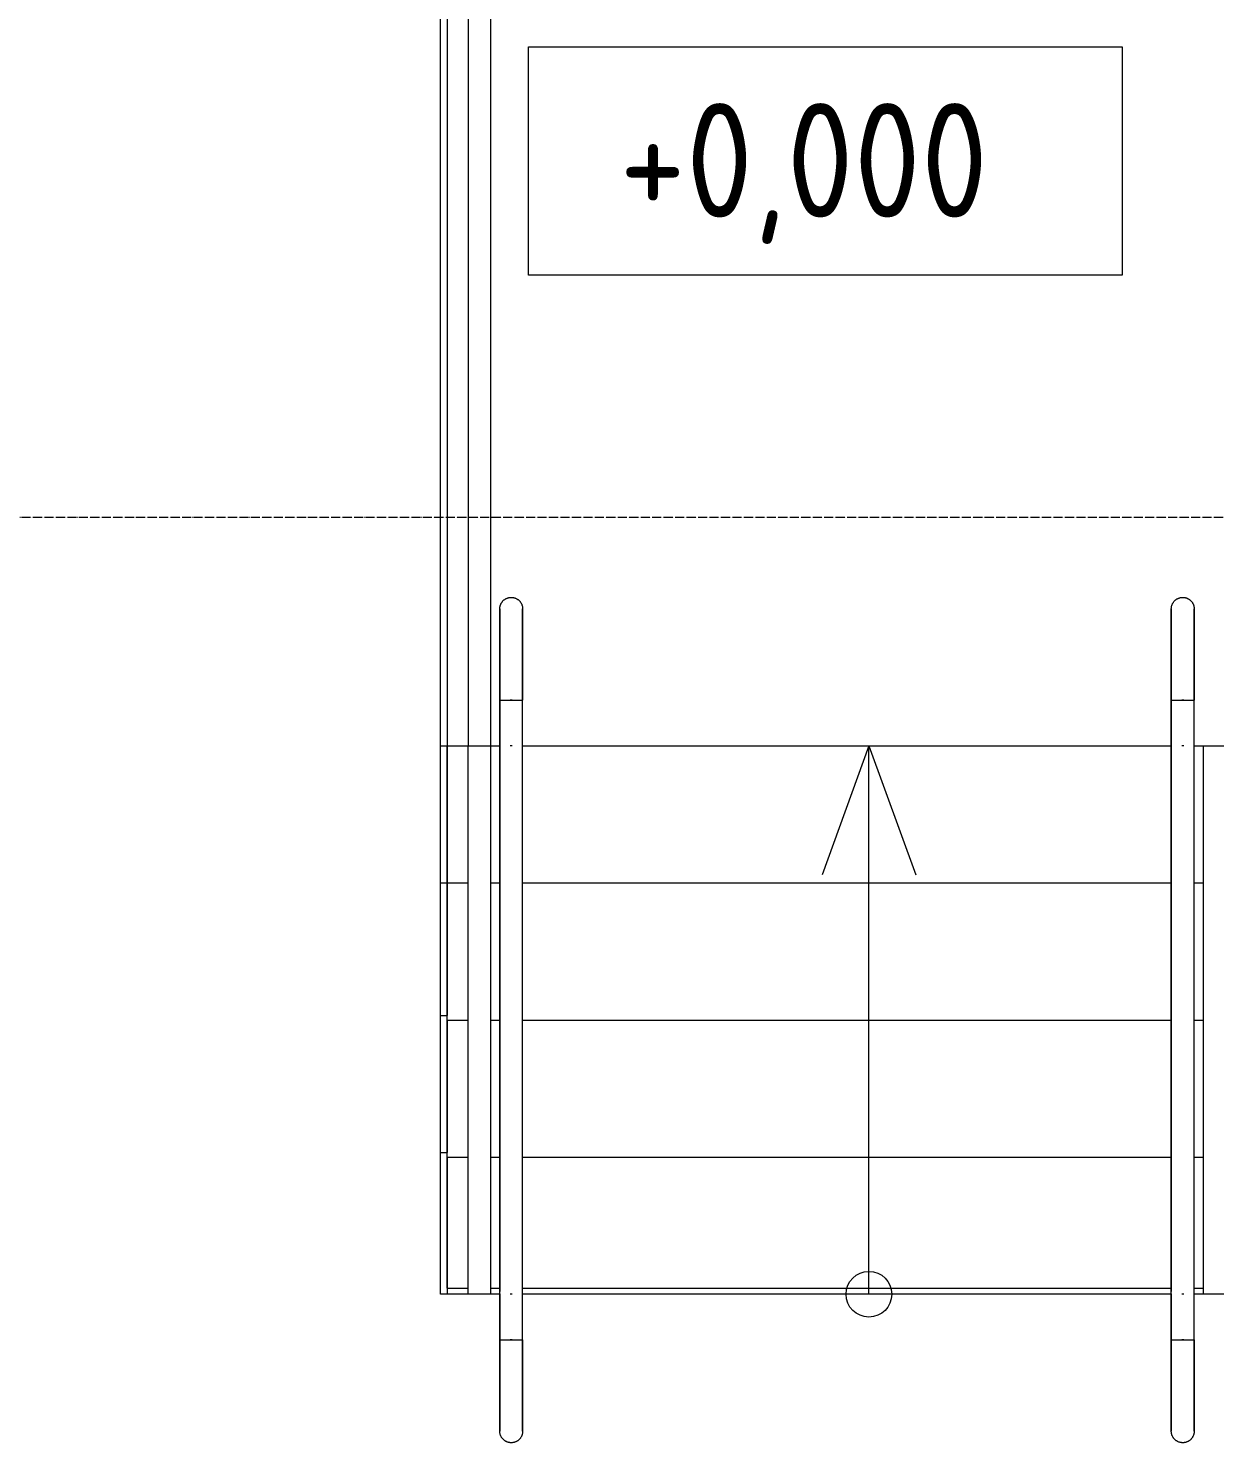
# Model space of a CAD drawing. Header units: millimetres. Extents: x -215207 to 92095, y -30385 to 123050.
# Drawn here: x -179552 to -176955, y 14316 to 17412 of the extents above; entities that cross this region are included whole.
import ezdxf

# ---------------------------------------------------------------- set-up
doc = ezdxf.new("R2010")
doc.units = ezdxf.units.MM
doc.linetypes.add('ADSK_Линия сетки', pattern=[25, 20, -2.5, 0, -2.5])
for name, color, linetype, lineweight in [('Аннотация', 7, 'Continuous', 20), ('Лестницы', 7, 'Continuous', 9), ('Ограждение', 7, 'Continuous', 9), ('Оси', 7, 'Continuous', 9), ('Отметки', 7, 'Continuous', 9), ('Стены наружные', 7, 'Continuous', 20), ('Узлы', 7, 'Continuous', 20)]:
    doc.layers.add(name, color=color, linetype=linetype, lineweight=lineweight)
doc.styles.add('GOST Common_3', font='GOST_Common.ttf', dxfattribs={"width": 0.9, "height": 2.5})

# ---------------------------------------------------------------- blocks, each defined once
blk = doc.blocks.new('1 этаж 21082025')
at = {"layer": 'Аннотация', "lineweight": 20}
for p, q in [((21477.7, -14570), (21477.7, -14070)), ((21477.7, -14070), (22777.7, -14070)), ((22777.7, -14070), (22777.7, -14570)), ((22777.7, -14570), (21477.7, -14570)), ((22223, -15600), (22120.4, -15881.9)), ((22223, -15600), (22325.6, -15881.9))]:
    blk.add_line(p, q, dxfattribs=at)
blk.add_circle((22223, -16800), 50, dxfattribs=at)
at = {"layer": 'Лестницы'}
for p, q in [((21300, -12117), (21300, -15600)), ((21300, -15600), (21345, -15600)), ((21300, -15900), (21300, -15600)), ((21300, -15600), (21345, -15600)), ((21395.5, -15600), (21415, -15600)), ((21395.5, -15600), (21415, -15600)), ((21465, -15600), (22885, -15600)), ((21465, -15600), (22885, -15600)), ((22935, -15600), (22955, -15600)), ((22935, -15600), (22955, -15600)), ((21300, -16200), (21300, -15900)), ((21300, -15900), (21345, -15900)), ((21300, -15900), (21345, -15900)), ((21395, -15900), (21415, -15900)), ((21395, -15900), (21415, -15900)), ((21465, -15900), (22885, -15900)), ((21465, -15900), (22885, -15900)), ((22935, -15900), (22955, -15900)), ((22935, -15900), (22955, -15900)), ((21300, -16500), (21300, -16200)), ((21300, -16200), (21345, -16200)), ((21300, -16200), (21345, -16200)), ((21395, -16200), (21415, -16200)), ((21395, -16200), (21415, -16200)), ((21465, -16200), (22885, -16200)), ((21465, -16200), (22885, -16200)), ((22935, -16200), (22955, -16200)), ((22935, -16200), (22955, -16200)), ((21300, -16787), (21300, -16500)), ((21300, -16500), (21345, -16500)), ((21300, -16500), (21345, -16500)), ((21395, -16500), (21415, -16500)), ((21395, -16500), (21415, -16500)), ((21465, -16500), (22885, -16500)), ((21465, -16500), (22885, -16500)), ((22935, -16500), (22955, -16500)), ((22935, -16500), (22955, -16500))]:
    blk.add_line(p, q, dxfattribs=at)
at = {"layer": 'Ограждение'}
for p, q in [((21345.5, -12102), (21345.5, -15600)), ((21395.5, -15600), (21395.5, -12102)), ((21416.3, -15292.1), (21416.6, -15291.2)), ((21416.6, -15291.2), (21417, -15290.3)), ((21417, -15290.3), (21417.4, -15289.4)), ((21417.4, -15289.4), (21417.8, -15288.5)), ((21417.8, -15288.5), (21418.3, -15287.6)), ((21418.3, -15287.6), (21418.8, -15286.7)), ((21418.8, -15286.7), (21419.4, -15285.9)), ((21419.4, -15285.9), (21419.9, -15285.1)), ((21419.9, -15285.1), (21420.6, -15284.3)), ((21420.6, -15284.3), (21421.2, -15283.5)), ((21421.2, -15283.5), (21421.9, -15282.8)), ((21421.9, -15282.8), (21422.6, -15282.1)), ((21422.6, -15282.1), (21423.3, -15281.4)), ((21423.3, -15281.4), (21424.1, -15280.7)), ((21424.1, -15280.7), (21424.9, -15280.1)), ((21424.9, -15280.1), (21425.7, -15279.5)), ((21425.7, -15279.5), (21426.5, -15279)), ((21426.5, -15279), (21427.3, -15278.4)), ((21427.3, -15278.4), (21428.2, -15278)), ((21428.2, -15278), (21429.1, -15277.5)), ((21429.1, -15277.5), (21430, -15277.1)), ((21430, -15277.1), (21430.9, -15276.7)), ((21430.9, -15276.7), (21431.9, -15276.4)), ((21431.9, -15276.4), (21432.8, -15276)), ((21432.8, -15276), (21433.8, -15275.8)), ((21433.8, -15275.8), (21434.8, -15275.6)), ((21434.8, -15275.6), (21435.8, -15275.4)), ((21435.8, -15275.4), (21436.7, -15275.2)), ((21436.7, -15275.2), (21437.7, -15275.1)), ((21437.7, -15275.1), (21438.7, -15275)), ((21438.7, -15275), (21439.7, -15275)), ((21439.7, -15275), (21440, -15275)), ((21440, -15275), (21441, -15275)), ((21441, -15275), (21442, -15275.1)), ((21442, -15275.1), (21443, -15275.2)), ((21443, -15275.2), (21444, -15275.3)), ((21444, -15275.3), (21445, -15275.5)), ((21445, -15275.5), (21445.9, -15275.7)), ((21445.9, -15275.7), (21446.9, -15276)), ((21446.9, -15276), (21447.9, -15276.3)), ((21447.9, -15276.3), (21448.8, -15276.6)), ((21448.8, -15276.6), (21449.7, -15277)), ((21449.7, -15277), (21450.6, -15277.4)), ((21450.6, -15277.4), (21451.5, -15277.8)), ((21451.5, -15277.8), (21452.4, -15278.3)), ((21452.4, -15278.3), (21453.3, -15278.8)), ((21453.3, -15278.8), (21454.1, -15279.4)), ((21454.1, -15279.4), (21454.9, -15279.9)), ((21454.9, -15279.9), (21455.7, -15280.6)), ((21455.7, -15280.6), (21456.5, -15281.2)), ((21456.5, -15281.2), (21457.2, -15281.9)), ((21457.2, -15281.9), (21457.9, -15282.6)), ((21457.9, -15282.6), (21458.6, -15283.3)), ((21458.6, -15283.3), (21459.3, -15284.1)), ((21459.3, -15284.1), (21459.9, -15284.9)), ((21459.9, -15284.9), (21460.5, -15285.7)), ((21460.5, -15285.7), (21461, -15286.5)), ((21461, -15286.5), (21461.6, -15287.3)), ((21461.6, -15287.3), (21462, -15288.2)), ((21462, -15288.2), (21462.5, -15289.1)), ((21462.5, -15289.1), (21462.9, -15290)), ((21462.9, -15290), (21463.3, -15290.9)), ((21463.3, -15290.9), (21463.6, -15291.9)), ((22886.3, -15292.1), (22886.6, -15291.2)), ((22886.6, -15291.2), (22887, -15290.3)), ((22887, -15290.3), (22887.4, -15289.4)), ((22887.4, -15289.4), (22887.8, -15288.5)), ((22887.8, -15288.5), (22888.3, -15287.6)), ((22888.3, -15287.6), (22888.8, -15286.7)), ((22888.8, -15286.7), (22889.4, -15285.9)), ((22889.4, -15285.9), (22889.9, -15285.1)), ((22889.9, -15285.1), (22890.6, -15284.3)), ((22890.6, -15284.3), (22891.2, -15283.5)), ((22891.2, -15283.5), (22891.9, -15282.8)), ((22891.9, -15282.8), (22892.6, -15282.1)), ((22892.6, -15282.1), (22893.3, -15281.4)), ((22893.3, -15281.4), (22894.1, -15280.7)), ((22894.1, -15280.7), (22894.9, -15280.1)), ((22894.9, -15280.1), (22895.7, -15279.5)), ((22895.7, -15279.5), (22896.5, -15279)), ((22896.5, -15279), (22897.3, -15278.4)), ((22897.3, -15278.4), (22898.2, -15278)), ((22898.2, -15278), (22899.1, -15277.5)), ((22899.1, -15277.5), (22900, -15277.1)), ((22900, -15277.1), (22900.9, -15276.7)), ((22900.9, -15276.7), (22901.9, -15276.4)), ((22901.9, -15276.4), (22902.8, -15276)), ((22902.8, -15276), (22903.8, -15275.8)), ((22903.8, -15275.8), (22904.8, -15275.6)), ((22904.8, -15275.6), (22905.8, -15275.4)), ((22905.8, -15275.4), (22906.7, -15275.2)), ((22906.7, -15275.2), (22907.7, -15275.1)), ((22907.7, -15275.1), (22908.7, -15275)), ((22908.7, -15275), (22909.7, -15275)), ((22909.7, -15275), (22910, -15275)), ((22910, -15275), (22911, -15275)), ((22911, -15275), (22912, -15275.1)), ((22912, -15275.1), (22913, -15275.2)), ((22913, -15275.2), (22914, -15275.3)), ((22914, -15275.3), (22915, -15275.5)), ((22915, -15275.5), (22915.9, -15275.7)), ((22915.9, -15275.7), (22916.9, -15276)), ((22916.9, -15276), (22917.9, -15276.3)), ((22917.9, -15276.3), (22918.8, -15276.6)), ((22918.8, -15276.6), (22919.7, -15277)), ((22919.7, -15277), (22920.6, -15277.4)), ((22920.6, -15277.4), (22921.5, -15277.8)), ((22921.5, -15277.8), (22922.4, -15278.3)), ((22922.4, -15278.3), (22923.3, -15278.8)), ((22923.3, -15278.8), (22924.1, -15279.4)), ((22924.1, -15279.4), (22924.9, -15279.9)), ((22924.9, -15279.9), (22925.7, -15280.6)), ((22925.7, -15280.6), (22926.5, -15281.2)), ((22926.5, -15281.2), (22927.2, -15281.9)), ((22927.2, -15281.9), (22927.9, -15282.6)), ((22927.9, -15282.6), (22928.6, -15283.3)), ((22928.6, -15283.3), (22929.3, -15284.1)), ((22929.3, -15284.1), (22929.9, -15284.9)), ((22929.9, -15284.9), (22930.5, -15285.7)), ((22930.5, -15285.7), (22931, -15286.5)), ((22931, -15286.5), (22931.6, -15287.3)), ((22931.6, -15287.3), (22932, -15288.2)), ((22932, -15288.2), (22932.5, -15289.1)), ((22932.5, -15289.1), (22932.9, -15290)), ((22932.9, -15290), (22933.3, -15290.9)), ((22933.3, -15290.9), (22933.6, -15291.9)), ((21415, -15299), (21415.1, -15298)), ((21415, -15300), (21415, -15299)), ((21415, -15300.3), (21415, -15300)), ((21415, -15300), (21415, -15300)), ((21415, -15300), (21415, -15300.2)), ((21415, -15300.2), (21415, -15300.6)), ((21415, -15300.8), (21415, -15300.3)), ((21415, -15300.6), (21415, -15301.4)), ((21415, -15301.7), (21415, -15300.8)), ((21415, -15301.4), (21415, -15302.6)), ((21415, -15302.9), (21415, -15301.7)), ((21415, -15302.6), (21415, -15304)), ((21415, -15304.4), (21415, -15302.9)), ((21415, -15304), (21415, -15305.7)), ((21415, -15306.3), (21415, -15304.4)), ((21415, -15305.7), (21415, -15307.8)), ((21415, -15308.4), (21415, -15306.3)), ((21415, -15307.8), (21415, -15310.2)), ((21415, -15310.8), (21415, -15308.4)), ((21415, -15310.2), (21415, -15312.8)), ((21415, -15313.6), (21415, -15310.8)), ((21415, -15312.8), (21415, -15315.8)), ((21415, -15316.6), (21415, -15313.6)), ((21415, -15315.8), (21415, -15319)), ((21415, -15320), (21415, -15316.6)), ((21415, -15319), (21415, -15322.6)), ((21415, -15323.6), (21415, -15320)), ((21415.1, -15298), (21415.2, -15297)), ((21415.2, -15297), (21415.3, -15296)), ((21415.3, -15296), (21415.5, -15295)), ((21415.5, -15295), (21415.7, -15294.1)), ((21415.7, -15294.1), (21416, -15293.1)), ((21416, -15293.1), (21416.3, -15292.1)), ((21463.6, -15291.9), (21464, -15292.8)), ((21464, -15292.8), (21464.2, -15293.8)), ((21464.2, -15293.8), (21464.4, -15294.8)), ((21464.4, -15294.8), (21464.6, -15295.8)), ((21464.6, -15295.8), (21464.8, -15296.7)), ((21464.8, -15296.7), (21464.9, -15297.7)), ((21464.9, -15297.7), (21465, -15298.7)), ((21465, -15298.7), (21465, -15299.7)), ((21465, -15299.7), (21465, -15300)), ((21465, -15300.3), (21465, -15300)), ((21465, -15300), (21465, -15300)), ((21465, -15300), (21465, -15300.2)), ((21465, -15300.2), (21465, -15300.6)), ((21465, -15300.8), (21465, -15300.3)), ((21465, -15300.6), (21465, -15301.4)), ((21465, -15301.7), (21465, -15300.8)), ((21465, -15301.4), (21465, -15302.6)), ((21465, -15302.9), (21465, -15301.7)), ((21465, -15302.6), (21465, -15304)), ((21465, -15304.4), (21465, -15302.9)), ((21465, -15304), (21465, -15305.7)), ((21465, -15306.3), (21465, -15304.4)), ((21465, -15305.7), (21465, -15307.8)), ((21465, -15308.4), (21465, -15306.3)), ((21465, -15307.8), (21465, -15310.2)), ((21465, -15310.8), (21465, -15308.4)), ((21465, -15310.2), (21465, -15312.8)), ((21465, -15313.6), (21465, -15310.8)), ((21465, -15312.8), (21465, -15315.8)), ((21465, -15316.6), (21465, -15313.6)), ((21465, -15315.8), (21465, -15319)), ((21465, -15320), (21465, -15316.6)), ((21465, -15319), (21465, -15322.6)), ((21465, -15323.6), (21465, -15320)), ((22885, -15299), (22885.1, -15298)), ((22885, -15300), (22885, -15299)), ((22885, -15300.3), (22885, -15300)), ((22885, -15300), (22885, -15300)), ((22885, -15300), (22885, -15300.2)), ((22885, -15300.2), (22885, -15300.6)), ((22885, -15300.8), (22885, -15300.3)), ((22885, -15300.6), (22885, -15301.4)), ((22885, -15301.7), (22885, -15300.8)), ((22885, -15301.4), (22885, -15302.6)), ((22885, -15302.9), (22885, -15301.7)), ((22885, -15302.6), (22885, -15304)), ((22885, -15304.4), (22885, -15302.9)), ((22885, -15304), (22885, -15305.7)), ((22885, -15306.3), (22885, -15304.4)), ((22885, -15305.7), (22885, -15307.8)), ((22885, -15308.4), (22885, -15306.3)), ((22885, -15307.8), (22885, -15310.2)), ((22885, -15310.8), (22885, -15308.4)), ((22885, -15310.2), (22885, -15312.8)), ((22885, -15313.6), (22885, -15310.8)), ((22885, -15312.8), (22885, -15315.8)), ((22885, -15316.6), (22885, -15313.6)), ((22885, -15315.8), (22885, -15319)), ((22885, -15320), (22885, -15316.6)), ((22885, -15319), (22885, -15322.6)), ((22885, -15323.6), (22885, -15320)), ((22885.1, -15298), (22885.2, -15297)), ((22885.2, -15297), (22885.3, -15296)), ((22885.3, -15296), (22885.5, -15295)), ((22885.5, -15295), (22885.7, -15294.1)), ((22885.7, -15294.1), (22886, -15293.1)), ((22886, -15293.1), (22886.3, -15292.1)), ((22933.6, -15291.9), (22934, -15292.8)), ((22934, -15292.8), (22934.2, -15293.8)), ((22934.2, -15293.8), (22934.4, -15294.8)), ((22934.4, -15294.8), (22934.6, -15295.8)), ((22934.6, -15295.8), (22934.8, -15296.7)), ((22934.8, -15296.7), (22934.9, -15297.7)), ((22934.9, -15297.7), (22935, -15298.7)), ((22935, -15298.7), (22935, -15299.7)), ((22935, -15299.7), (22935, -15300)), ((22935, -15300.3), (22935, -15300)), ((22935, -15300), (22935, -15300)), ((22935, -15300), (22935, -15300.2)), ((22935, -15300.2), (22935, -15300.6)), ((22935, -15300.8), (22935, -15300.3)), ((22935, -15300.6), (22935, -15301.4)), ((22935, -15301.7), (22935, -15300.8)), ((22935, -15301.4), (22935, -15302.6)), ((22935, -15302.9), (22935, -15301.7)), ((22935, -15302.6), (22935, -15304)), ((22935, -15304.4), (22935, -15302.9)), ((22935, -15304), (22935, -15305.7)), ((22935, -15306.3), (22935, -15304.4)), ((22935, -15305.7), (22935, -15307.8)), ((22935, -15308.4), (22935, -15306.3)), ((22935, -15307.8), (22935, -15310.2)), ((22935, -15310.8), (22935, -15308.4)), ((22935, -15310.2), (22935, -15312.8)), ((22935, -15313.6), (22935, -15310.8)), ((22935, -15312.8), (22935, -15315.8)), ((22935, -15316.6), (22935, -15313.6)), ((22935, -15315.8), (22935, -15319)), ((22935, -15320), (22935, -15316.6)), ((22935, -15319), (22935, -15322.6)), ((22935, -15323.6), (22935, -15320)), ((21415, -15322.6), (21415, -15326.4)), ((21415, -15327.5), (21415, -15323.6)), ((21415, -15326.4), (21415, -15330.5)), ((21415, -15331.7), (21415, -15327.5)), ((21415, -15330.5), (21415, -15334.9)), ((21415, -15336.2), (21415, -15331.7)), ((21415, -15334.9), (21415, -15339.6)), ((21415, -15340.9), (21415, -15336.2)), ((21415, -15339.6), (21415, -15344.5)), ((21415, -15345.9), (21415, -15340.9)), ((21415, -15344.5), (21415, -15349.6)), ((21415, -15351.1), (21415, -15345.9)), ((21415, -15349.6), (21415, -15355)), ((21415, -15356.5), (21415, -15351.1)), ((21465, -15322.6), (21465, -15326.4)), ((21465, -15327.5), (21465, -15323.6)), ((21465, -15326.4), (21465, -15330.5)), ((21465, -15331.7), (21465, -15327.5)), ((21465, -15330.5), (21465, -15334.9)), ((21465, -15336.2), (21465, -15331.7)), ((21465, -15334.9), (21465, -15339.6)), ((21465, -15340.9), (21465, -15336.2)), ((21465, -15339.6), (21465, -15344.5)), ((21465, -15345.9), (21465, -15340.9)), ((21465, -15344.5), (21465, -15349.6)), ((21465, -15351.1), (21465, -15345.9)), ((21465, -15349.6), (21465, -15355)), ((21465, -15356.5), (21465, -15351.1)), ((22885, -15322.6), (22885, -15326.4)), ((22885, -15327.5), (22885, -15323.6)), ((22885, -15326.4), (22885, -15330.5)), ((22885, -15331.7), (22885, -15327.5)), ((22885, -15330.5), (22885, -15334.9)), ((22885, -15336.2), (22885, -15331.7)), ((22885, -15334.9), (22885, -15339.6)), ((22885, -15340.9), (22885, -15336.2)), ((22885, -15339.6), (22885, -15344.5)), ((22885, -15345.9), (22885, -15340.9)), ((22885, -15344.5), (22885, -15349.6)), ((22885, -15351.1), (22885, -15345.9)), ((22885, -15349.6), (22885, -15355)), ((22885, -15356.5), (22885, -15351.1)), ((22935, -15322.6), (22935, -15326.4)), ((22935, -15327.5), (22935, -15323.6)), ((22935, -15326.4), (22935, -15330.5)), ((22935, -15331.7), (22935, -15327.5)), ((22935, -15330.5), (22935, -15334.9)), ((22935, -15336.2), (22935, -15331.7)), ((22935, -15334.9), (22935, -15339.6)), ((22935, -15340.9), (22935, -15336.2)), ((22935, -15339.6), (22935, -15344.5)), ((22935, -15345.9), (22935, -15340.9)), ((22935, -15344.5), (22935, -15349.6)), ((22935, -15351.1), (22935, -15345.9)), ((22935, -15349.6), (22935, -15355)), ((22935, -15356.5), (22935, -15351.1)), ((21415, -15355), (21415, -15360.7)), ((21415, -15362.2), (21415, -15356.5)), ((21415, -15360.7), (21415, -15366.5)), ((21415, -15368.1), (21415, -15362.2)), ((21415, -15366.5), (21415, -15372.6)), ((21415, -15374.2), (21415, -15368.1)), ((21415, -15372.6), (21415, -15378.8)), ((21415, -15380.6), (21415, -15374.2)), ((21415, -15378.8), (21415, -15385.3)), ((21415, -15387.1), (21415, -15380.6)), ((21465, -15355), (21465, -15360.7)), ((21465, -15362.2), (21465, -15356.5)), ((21465, -15360.7), (21465, -15366.5)), ((21465, -15368.1), (21465, -15362.2)), ((21465, -15366.5), (21465, -15372.6)), ((21465, -15374.2), (21465, -15368.1)), ((21465, -15372.6), (21465, -15378.8)), ((21465, -15380.6), (21465, -15374.2)), ((21465, -15378.8), (21465, -15385.3)), ((21465, -15387.1), (21465, -15380.6)), ((22885, -15355), (22885, -15360.7)), ((22885, -15362.2), (22885, -15356.5)), ((22885, -15360.7), (22885, -15366.5)), ((22885, -15368.1), (22885, -15362.2)), ((22885, -15366.5), (22885, -15372.6)), ((22885, -15374.2), (22885, -15368.1)), ((22885, -15372.6), (22885, -15378.8)), ((22885, -15380.6), (22885, -15374.2)), ((22885, -15378.8), (22885, -15385.3)), ((22885, -15387.1), (22885, -15380.6)), ((22935, -15355), (22935, -15360.7)), ((22935, -15362.2), (22935, -15356.5)), ((22935, -15360.7), (22935, -15366.5)), ((22935, -15368.1), (22935, -15362.2)), ((22935, -15366.5), (22935, -15372.6)), ((22935, -15374.2), (22935, -15368.1)), ((22935, -15372.6), (22935, -15378.8)), ((22935, -15380.6), (22935, -15374.2)), ((22935, -15378.8), (22935, -15385.3)), ((22935, -15387.1), (22935, -15380.6)), ((21415, -15385.3), (21415, -15391.9)), ((21415, -15393.8), (21415, -15387.1)), ((21415, -15391.9), (21415, -15398.8)), ((21415, -15400.6), (21415, -15393.8)), ((21415, -15398.8), (21415, -15405.7)), ((21415, -15407.6), (21415, -15400.6)), ((21415, -15405.7), (21415, -15412.9)), ((21415, -15414.8), (21415, -15407.6)), ((21415, -15412.9), (21415, -15420.1)), ((21415, -15422.1), (21415, -15414.8)), ((21465, -15385.3), (21465, -15391.9)), ((21465, -15393.8), (21465, -15387.1)), ((21465, -15391.9), (21465, -15398.8)), ((21465, -15400.6), (21465, -15393.8)), ((21465, -15398.8), (21465, -15405.7)), ((21465, -15407.6), (21465, -15400.6)), ((21465, -15405.7), (21465, -15412.9)), ((21465, -15414.8), (21465, -15407.6)), ((21465, -15412.9), (21465, -15420.1)), ((21465, -15422.1), (21465, -15414.8)), ((22885, -15385.3), (22885, -15391.9)), ((22885, -15393.8), (22885, -15387.1)), ((22885, -15391.9), (22885, -15398.8)), ((22885, -15400.6), (22885, -15393.8)), ((22885, -15398.8), (22885, -15405.7)), ((22885, -15407.6), (22885, -15400.6)), ((22885, -15405.7), (22885, -15412.9)), ((22885, -15414.8), (22885, -15407.6)), ((22885, -15412.9), (22885, -15420.1)), ((22885, -15422.1), (22885, -15414.8)), ((22935, -15385.3), (22935, -15391.9)), ((22935, -15393.8), (22935, -15387.1)), ((22935, -15391.9), (22935, -15398.8)), ((22935, -15400.6), (22935, -15393.8)), ((22935, -15398.8), (22935, -15405.7)), ((22935, -15407.6), (22935, -15400.6)), ((22935, -15405.7), (22935, -15412.9)), ((22935, -15414.8), (22935, -15407.6)), ((22935, -15412.9), (22935, -15420.1)), ((22935, -15422.1), (22935, -15414.8)), ((21415, -15420.1), (21415, -15427.5)), ((21415, -15429.5), (21415, -15422.1)), ((21415, -15427.5), (21415, -15435)), ((21415, -15437.1), (21415, -15429.5)), ((21415, -15435), (21415, -15442.7)), ((21415, -15444.7), (21415, -15437.1)), ((21415, -15442.7), (21415, -15450.4)), ((21415, -15452.5), (21415, -15444.7)), ((21465, -15420.1), (21465, -15427.5)), ((21465, -15429.5), (21465, -15422.1)), ((21465, -15427.5), (21465, -15435)), ((21465, -15437.1), (21465, -15429.5)), ((21465, -15435), (21465, -15442.7)), ((21465, -15444.7), (21465, -15437.1)), ((21465, -15442.7), (21465, -15450.4)), ((21465, -15452.5), (21465, -15444.7)), ((22885, -15420.1), (22885, -15427.5)), ((22885, -15429.5), (22885, -15422.1)), ((22885, -15427.5), (22885, -15435)), ((22885, -15437.1), (22885, -15429.5)), ((22885, -15435), (22885, -15442.7)), ((22885, -15444.7), (22885, -15437.1)), ((22885, -15442.7), (22885, -15450.4)), ((22885, -15452.5), (22885, -15444.7)), ((22935, -15420.1), (22935, -15427.5)), ((22935, -15429.5), (22935, -15422.1)), ((22935, -15427.5), (22935, -15435)), ((22935, -15437.1), (22935, -15429.5)), ((22935, -15435), (22935, -15442.7)), ((22935, -15444.7), (22935, -15437.1)), ((22935, -15442.7), (22935, -15450.4)), ((22935, -15452.5), (22935, -15444.7)), ((21415, -15450.4), (21415, -15458.2)), ((21415, -15460.3), (21415, -15452.5)), ((21415, -15458.2), (21415, -15466)), ((21415, -15468.1), (21415, -15460.3)), ((21415, -15466), (21415, -15473.9)), ((21415, -15476.1), (21415, -15468.1)), ((21415, -15473.9), (21415, -15481.9)), ((21415, -15484), (21415, -15476.1)), ((21465, -15450.4), (21465, -15458.2)), ((21465, -15460.3), (21465, -15452.5)), ((21465, -15458.2), (21465, -15466)), ((21465, -15468.1), (21465, -15460.3)), ((21465, -15466), (21465, -15473.9)), ((21465, -15476.1), (21465, -15468.1)), ((21465, -15473.9), (21465, -15481.9)), ((21465, -15484), (21465, -15476.1)), ((22885, -15450.4), (22885, -15458.2)), ((22885, -15460.3), (22885, -15452.5)), ((22885, -15458.2), (22885, -15466)), ((22885, -15468.1), (22885, -15460.3)), ((22885, -15466), (22885, -15473.9)), ((22885, -15476.1), (22885, -15468.1)), ((22885, -15473.9), (22885, -15481.9)), ((22885, -15484), (22885, -15476.1)), ((22935, -15450.4), (22935, -15458.2)), ((22935, -15460.3), (22935, -15452.5)), ((22935, -15458.2), (22935, -15466)), ((22935, -15468.1), (22935, -15460.3)), ((22935, -15466), (22935, -15473.9)), ((22935, -15476.1), (22935, -15468.1)), ((22935, -15473.9), (22935, -15481.9)), ((22935, -15484), (22935, -15476.1)), ((21415, -15481.9), (21415, -15489.8)), ((21415, -15492), (21415, -15484)), ((21415, -15489.8), (21415, -15497.8)), ((21415, -15500), (21415, -15492)), ((21415, -15497.8), (21415, -15500)), ((21415, -15500), (21415, -15594.1)), ((21415, -15500), (21465, -15500)), ((21415, -15600), (21415, -15500)), ((21442.3, -15500), (21437.7, -15500)), ((21437.7, -15500), (21440, -15500)), ((21440, -15500), (21442.3, -15500)), ((21465, -15481.9), (21465, -15489.8)), ((21465, -15492), (21465, -15484)), ((21465, -15489.8), (21465, -15497.8)), ((21465, -15500), (21465, -15492)), ((21465, -15497.8), (21465, -15500)), ((21465, -15594.1), (21465, -15500)), ((21465, -15600), (21465, -15500)), ((22885, -15481.9), (22885, -15489.8)), ((22885, -15492), (22885, -15484)), ((22885, -15489.8), (22885, -15497.8)), ((22885, -15500), (22885, -15492)), ((22885, -15497.8), (22885, -15500)), ((22885, -15500), (22885, -15594.1)), ((22885, -15500), (22935, -15500)), ((22885, -15600), (22885, -15500)), ((22912.3, -15500), (22907.7, -15500)), ((22907.7, -15500), (22910, -15500)), ((22910, -15500), (22912.3, -15500)), ((22935, -15481.9), (22935, -15489.8)), ((22935, -15492), (22935, -15484)), ((22935, -15489.8), (22935, -15497.8)), ((22935, -15500), (22935, -15492)), ((22935, -15497.8), (22935, -15500)), ((22935, -15594.1), (22935, -15500)), ((22935, -15600), (22935, -15500)), ((21345, -15600), (21395, -15600)), ((21345, -15600), (21345, -16800)), ((21368.2, -15600), (21372.8, -15600)), ((21394.6, -15600), (21395.5, -15600)), ((21395, -15600), (21395, -16800)), ((21415, -15594.1), (21415, -16794.1)), ((21415, -16800), (21415, -15600)), ((21465, -16794.1), (21465, -15594.1)), ((21465, -16800), (21465, -15600)), ((22885, -15594.1), (22885, -16794.1)), ((22885, -16800), (22885, -15600)), ((22935, -16794.1), (22935, -15594.1)), ((22935, -16800), (22935, -15600)), ((22955, -15600), (23005, -15600)), ((22955, -15600), (22955, -16800)), ((21395, -16800), (21345, -16800)), ((21415, -16799.4), (21415, -16900)), ((21415, -16900), (21415, -16800)), ((21465, -16900), (21465, -16799.4)), ((21465, -16900), (21465, -16800)), ((22885, -16799.4), (22885, -16900)), ((22885, -16900), (22885, -16800)), ((22935, -16900), (22935, -16799.4)), ((22935, -16900), (22935, -16800)), ((23005, -16800), (22955, -16800)), ((21415, -16900), (21415, -16908)), ((21415, -16902.2), (21415, -16900)), ((21415, -16900), (21465, -16900)), ((21437.7, -16900), (21442.3, -16900)), ((21440, -16900), (21437.7, -16900)), ((21442.3, -16900), (21440, -16900)), ((21465, -16900), (21465, -16908)), ((21465, -16902.2), (21465, -16900)), ((22885, -16900), (22885, -16908)), ((22885, -16902.2), (22885, -16900)), ((22885, -16900), (22935, -16900)), ((22907.7, -16900), (22912.3, -16900)), ((22910, -16900), (22907.7, -16900)), ((22912.3, -16900), (22910, -16900)), ((22935, -16900), (22935, -16908)), ((22935, -16902.2), (22935, -16900)), ((21415, -16910.2), (21415, -16902.2)), ((21415, -16908), (21415, -16916)), ((21415, -16918.1), (21415, -16910.2)), ((21415, -16916), (21415, -16923.9)), ((21415, -16926.1), (21415, -16918.1)), ((21415, -16923.9), (21415, -16931.9)), ((21415, -16934), (21415, -16926.1)), ((21415, -16931.9), (21415, -16939.7)), ((21465, -16910.2), (21465, -16902.2)), ((21465, -16908), (21465, -16916)), ((21465, -16918.1), (21465, -16910.2)), ((21465, -16916), (21465, -16923.9)), ((21465, -16926.1), (21465, -16918.1)), ((21465, -16923.9), (21465, -16931.9)), ((21465, -16934), (21465, -16926.1)), ((21465, -16931.9), (21465, -16939.7)), ((22885, -16910.2), (22885, -16902.2)), ((22885, -16908), (22885, -16916)), ((22885, -16918.1), (22885, -16910.2)), ((22885, -16916), (22885, -16923.9)), ((22885, -16926.1), (22885, -16918.1)), ((22885, -16923.9), (22885, -16931.9)), ((22885, -16934), (22885, -16926.1)), ((22885, -16931.9), (22885, -16939.7)), ((22935, -16910.2), (22935, -16902.2)), ((22935, -16908), (22935, -16916)), ((22935, -16918.1), (22935, -16910.2)), ((22935, -16916), (22935, -16923.9)), ((22935, -16926.1), (22935, -16918.1)), ((22935, -16923.9), (22935, -16931.9)), ((22935, -16934), (22935, -16926.1)), ((22935, -16931.9), (22935, -16939.7)), ((21415, -16941.8), (21415, -16934)), ((21415, -16939.7), (21415, -16947.5)), ((21415, -16949.6), (21415, -16941.8)), ((21415, -16947.5), (21415, -16955.3)), ((21415, -16957.3), (21415, -16949.6)), ((21415, -16955.3), (21415, -16962.9)), ((21415, -16965), (21415, -16957.3)), ((21415, -16962.9), (21415, -16970.5)), ((21465, -16941.8), (21465, -16934)), ((21465, -16939.7), (21465, -16947.5)), ((21465, -16949.6), (21465, -16941.8)), ((21465, -16947.5), (21465, -16955.3)), ((21465, -16957.3), (21465, -16949.6)), ((21465, -16955.3), (21465, -16962.9)), ((21465, -16965), (21465, -16957.3)), ((21465, -16962.9), (21465, -16970.5)), ((22885, -16941.8), (22885, -16934)), ((22885, -16939.7), (22885, -16947.5)), ((22885, -16949.6), (22885, -16941.8)), ((22885, -16947.5), (22885, -16955.3)), ((22885, -16957.3), (22885, -16949.6)), ((22885, -16955.3), (22885, -16962.9)), ((22885, -16965), (22885, -16957.3)), ((22885, -16962.9), (22885, -16970.5)), ((22935, -16941.8), (22935, -16934)), ((22935, -16939.7), (22935, -16947.5)), ((22935, -16949.6), (22935, -16941.8)), ((22935, -16947.5), (22935, -16955.3)), ((22935, -16957.3), (22935, -16949.6)), ((22935, -16955.3), (22935, -16962.9)), ((22935, -16965), (22935, -16957.3)), ((22935, -16962.9), (22935, -16970.5)), ((21415, -16972.5), (21415, -16965)), ((21415, -16970.5), (21415, -16977.9)), ((21415, -16979.9), (21415, -16972.5)), ((21415, -16977.9), (21415, -16985.2)), ((21415, -16987.1), (21415, -16979.9)), ((21415, -16985.2), (21415, -16992.4)), ((21415, -16994.3), (21415, -16987.1)), ((21415, -16992.4), (21415, -16999.4)), ((21465, -16972.5), (21465, -16965)), ((21465, -16970.5), (21465, -16977.9)), ((21465, -16979.9), (21465, -16972.5)), ((21465, -16977.9), (21465, -16985.2)), ((21465, -16987.1), (21465, -16979.9)), ((21465, -16985.2), (21465, -16992.4)), ((21465, -16994.3), (21465, -16987.1)), ((21465, -16992.4), (21465, -16999.4)), ((22885, -16972.5), (22885, -16965)), ((22885, -16970.5), (22885, -16977.9)), ((22885, -16979.9), (22885, -16972.5)), ((22885, -16977.9), (22885, -16985.2)), ((22885, -16987.1), (22885, -16979.9)), ((22885, -16985.2), (22885, -16992.4)), ((22885, -16994.3), (22885, -16987.1)), ((22885, -16992.4), (22885, -16999.4)), ((22935, -16972.5), (22935, -16965)), ((22935, -16970.5), (22935, -16977.9)), ((22935, -16979.9), (22935, -16972.5)), ((22935, -16977.9), (22935, -16985.2)), ((22935, -16987.1), (22935, -16979.9)), ((22935, -16985.2), (22935, -16992.4)), ((22935, -16994.3), (22935, -16987.1)), ((22935, -16992.4), (22935, -16999.4)), ((21415, -17001.2), (21415, -16994.3)), ((21415, -16999.4), (21415, -17006.2)), ((21415, -17008.1), (21415, -17001.2)), ((21415, -17006.2), (21415, -17012.9)), ((21415, -17014.7), (21415, -17008.1)), ((21415, -17012.9), (21415, -17019.4)), ((21415, -17021.2), (21415, -17014.7)), ((21415, -17019.4), (21415, -17025.8)), ((21415, -17027.4), (21415, -17021.2)), ((21465, -17001.2), (21465, -16994.3)), ((21465, -16999.4), (21465, -17006.2)), ((21465, -17008.1), (21465, -17001.2)), ((21465, -17006.2), (21465, -17012.9)), ((21465, -17014.7), (21465, -17008.1)), ((21465, -17012.9), (21465, -17019.4)), ((21465, -17021.2), (21465, -17014.7)), ((21465, -17019.4), (21465, -17025.8)), ((21465, -17027.4), (21465, -17021.2)), ((22885, -17001.2), (22885, -16994.3)), ((22885, -16999.4), (22885, -17006.2)), ((22885, -17008.1), (22885, -17001.2)), ((22885, -17006.2), (22885, -17012.9)), ((22885, -17014.7), (22885, -17008.1)), ((22885, -17012.9), (22885, -17019.4)), ((22885, -17021.2), (22885, -17014.7)), ((22885, -17019.4), (22885, -17025.8)), ((22885, -17027.4), (22885, -17021.2)), ((22935, -17001.2), (22935, -16994.3)), ((22935, -16999.4), (22935, -17006.2)), ((22935, -17008.1), (22935, -17001.2)), ((22935, -17006.2), (22935, -17012.9)), ((22935, -17014.7), (22935, -17008.1)), ((22935, -17012.9), (22935, -17019.4)), ((22935, -17021.2), (22935, -17014.7)), ((22935, -17019.4), (22935, -17025.8)), ((22935, -17027.4), (22935, -17021.2)), ((21415, -17025.8), (21415, -17031.9)), ((21415, -17033.5), (21415, -17027.4)), ((21415, -17031.9), (21415, -17037.8)), ((21415, -17039.3), (21415, -17033.5)), ((21415, -17037.8), (21415, -17043.5)), ((21415, -17045), (21415, -17039.3)), ((21415, -17043.5), (21415, -17048.9)), ((21415, -17050.4), (21415, -17045)), ((21415, -17048.9), (21415, -17054.1)), ((21415, -17055.5), (21415, -17050.4)), ((21415, -17054.1), (21415, -17059.1)), ((21415, -17060.4), (21415, -17055.5)), ((21465, -17025.8), (21465, -17031.9)), ((21465, -17033.5), (21465, -17027.4)), ((21465, -17031.9), (21465, -17037.8)), ((21465, -17039.3), (21465, -17033.5)), ((21465, -17037.8), (21465, -17043.5)), ((21465, -17045), (21465, -17039.3)), ((21465, -17043.5), (21465, -17048.9)), ((21465, -17050.4), (21465, -17045)), ((21465, -17048.9), (21465, -17054.1)), ((21465, -17055.5), (21465, -17050.4)), ((21465, -17054.1), (21465, -17059.1)), ((21465, -17060.4), (21465, -17055.5)), ((22885, -17025.8), (22885, -17031.9)), ((22885, -17033.5), (22885, -17027.4)), ((22885, -17031.9), (22885, -17037.8)), ((22885, -17039.3), (22885, -17033.5)), ((22885, -17037.8), (22885, -17043.5)), ((22885, -17045), (22885, -17039.3)), ((22885, -17043.5), (22885, -17048.9)), ((22885, -17050.4), (22885, -17045)), ((22885, -17048.9), (22885, -17054.1)), ((22885, -17055.5), (22885, -17050.4)), ((22885, -17054.1), (22885, -17059.1)), ((22885, -17060.4), (22885, -17055.5)), ((22935, -17025.8), (22935, -17031.9)), ((22935, -17033.5), (22935, -17027.4)), ((22935, -17031.9), (22935, -17037.8)), ((22935, -17039.3), (22935, -17033.5)), ((22935, -17037.8), (22935, -17043.5)), ((22935, -17045), (22935, -17039.3)), ((22935, -17043.5), (22935, -17048.9)), ((22935, -17050.4), (22935, -17045)), ((22935, -17048.9), (22935, -17054.1)), ((22935, -17055.5), (22935, -17050.4)), ((22935, -17054.1), (22935, -17059.1)), ((22935, -17060.4), (22935, -17055.5)), ((21415, -17059.1), (21415, -17063.8)), ((21415, -17065.1), (21415, -17060.4)), ((21415, -17063.8), (21415, -17068.3)), ((21415, -17069.5), (21415, -17065.1)), ((21415, -17068.3), (21415, -17072.5)), ((21415, -17073.6), (21415, -17069.5)), ((21415, -17072.5), (21415, -17076.4)), ((21415, -17077.4), (21415, -17073.6)), ((21415, -17076.4), (21415, -17080)), ((21415, -17081), (21415, -17077.4)), ((21415, -17080), (21415, -17083.4)), ((21415, -17084.2), (21415, -17081)), ((21415, -17083.4), (21415, -17086.4)), ((21415, -17087.2), (21415, -17084.2)), ((21415, -17086.4), (21415, -17089.2)), ((21465, -17059.1), (21465, -17063.8)), ((21465, -17065.1), (21465, -17060.4)), ((21465, -17063.8), (21465, -17068.3)), ((21465, -17069.5), (21465, -17065.1)), ((21465, -17068.3), (21465, -17072.5)), ((21465, -17073.6), (21465, -17069.5)), ((21465, -17072.5), (21465, -17076.4)), ((21465, -17077.4), (21465, -17073.6)), ((21465, -17076.4), (21465, -17080)), ((21465, -17081), (21465, -17077.4)), ((21465, -17080), (21465, -17083.4)), ((21465, -17084.2), (21465, -17081)), ((21465, -17083.4), (21465, -17086.4)), ((21465, -17087.2), (21465, -17084.2)), ((21465, -17086.4), (21465, -17089.2)), ((22885, -17059.1), (22885, -17063.8)), ((22885, -17065.1), (22885, -17060.4)), ((22885, -17063.8), (22885, -17068.3)), ((22885, -17069.5), (22885, -17065.1)), ((22885, -17068.3), (22885, -17072.5)), ((22885, -17073.6), (22885, -17069.5)), ((22885, -17072.5), (22885, -17076.4)), ((22885, -17077.4), (22885, -17073.6)), ((22885, -17076.4), (22885, -17080)), ((22885, -17081), (22885, -17077.4)), ((22885, -17080), (22885, -17083.4)), ((22885, -17084.2), (22885, -17081)), ((22885, -17083.4), (22885, -17086.4)), ((22885, -17087.2), (22885, -17084.2)), ((22885, -17086.4), (22885, -17089.2)), ((22935, -17059.1), (22935, -17063.8)), ((22935, -17065.1), (22935, -17060.4)), ((22935, -17063.8), (22935, -17068.3)), ((22935, -17069.5), (22935, -17065.1)), ((22935, -17068.3), (22935, -17072.5)), ((22935, -17073.6), (22935, -17069.5)), ((22935, -17072.5), (22935, -17076.4)), ((22935, -17077.4), (22935, -17073.6)), ((22935, -17076.4), (22935, -17080)), ((22935, -17081), (22935, -17077.4)), ((22935, -17080), (22935, -17083.4)), ((22935, -17084.2), (22935, -17081)), ((22935, -17083.4), (22935, -17086.4)), ((22935, -17087.2), (22935, -17084.2)), ((22935, -17086.4), (22935, -17089.2)), ((21415, -17089.8), (21415, -17087.2)), ((21415, -17089.2), (21415, -17091.6)), ((21415, -17092.2), (21415, -17089.8)), ((21415, -17091.6), (21415, -17093.7)), ((21415, -17094.3), (21415, -17092.2)), ((21415, -17093.7), (21415, -17095.6)), ((21415, -17096), (21415, -17094.3)), ((21415, -17095.6), (21415, -17097.1)), ((21415, -17097.4), (21415, -17096)), ((21415, -17097.1), (21415, -17098.3)), ((21415, -17098.6), (21415, -17097.4)), ((21415, -17098.3), (21415, -17099.2)), ((21415, -17099.4), (21415, -17098.6)), ((21415, -17099.2), (21415, -17099.7)), ((21415, -17099.8), (21415, -17099.4)), ((21415, -17099.7), (21415, -17100)), ((21415, -17100), (21415, -17099.8)), ((21415, -17100.3), (21415, -17100)), ((21415, -17100), (21415, -17100)), ((21415, -17101.3), (21415, -17100.3)), ((21415.1, -17102.3), (21415, -17101.3)), ((21415.2, -17103.3), (21415.1, -17102.3)), ((21415.4, -17104.2), (21415.2, -17103.3)), ((21415.6, -17105.2), (21415.4, -17104.2)), ((21415.8, -17106.2), (21415.6, -17105.2)), ((21416, -17107.2), (21415.8, -17106.2)), ((21416.4, -17108.1), (21416, -17107.2)), ((21416.7, -17109.1), (21416.4, -17108.1)), ((21417.1, -17110), (21416.7, -17109.1)), ((21417.5, -17110.9), (21417.1, -17110)), ((21418, -17111.8), (21417.5, -17110.9)), ((21418.4, -17112.7), (21418, -17111.8)), ((21419, -17113.5), (21418.4, -17112.7)), ((21419.5, -17114.3), (21419, -17113.5)), ((21420.1, -17115.1), (21419.5, -17114.3)), ((21420.7, -17115.9), (21420.1, -17115.1)), ((21421.4, -17116.7), (21420.7, -17115.9)), ((21422.1, -17117.4), (21421.4, -17116.7)), ((21422.8, -17118.1), (21422.1, -17117.4)), ((21458.1, -17117.2), (21457.4, -17117.9)), ((21458.8, -17116.5), (21458.1, -17117.2)), ((21459.4, -17115.7), (21458.8, -17116.5)), ((21460.1, -17114.9), (21459.4, -17115.7)), ((21460.6, -17114.1), (21460.1, -17114.9)), ((21461.2, -17113.3), (21460.6, -17114.1)), ((21461.7, -17112.4), (21461.2, -17113.3)), ((21462.2, -17111.5), (21461.7, -17112.4)), ((21462.6, -17110.6), (21462.2, -17111.5)), ((21463, -17109.7), (21462.6, -17110.6)), ((21463.4, -17108.8), (21463, -17109.7)), ((21463.7, -17107.9), (21463.4, -17108.8)), ((21464, -17106.9), (21463.7, -17107.9)), ((21464.3, -17105.9), (21464, -17106.9)), ((21464.5, -17105), (21464.3, -17105.9)), ((21464.7, -17104), (21464.5, -17105)), ((21464.8, -17103), (21464.7, -17104)), ((21464.9, -17102), (21464.8, -17103)), ((21465, -17101), (21464.9, -17102)), ((21465, -17089.8), (21465, -17087.2)), ((21465, -17089.2), (21465, -17091.6)), ((21465, -17092.2), (21465, -17089.8)), ((21465, -17091.6), (21465, -17093.7)), ((21465, -17094.3), (21465, -17092.2)), ((21465, -17093.7), (21465, -17095.6)), ((21465, -17096), (21465, -17094.3)), ((21465, -17095.6), (21465, -17097.1)), ((21465, -17097.4), (21465, -17096)), ((21465, -17097.1), (21465, -17098.3)), ((21465, -17098.6), (21465, -17097.4)), ((21465, -17098.3), (21465, -17099.2)), ((21465, -17099.4), (21465, -17098.6)), ((21465, -17099.2), (21465, -17099.7)), ((21465, -17099.8), (21465, -17099.4)), ((21465, -17099.7), (21465, -17100)), ((21465, -17100), (21465, -17099.8)), ((21465, -17100), (21465, -17101)), ((21465, -17100), (21465, -17100)), ((22885, -17089.8), (22885, -17087.2)), ((22885, -17089.2), (22885, -17091.6)), ((22885, -17092.2), (22885, -17089.8)), ((22885, -17091.6), (22885, -17093.7)), ((22885, -17094.3), (22885, -17092.2)), ((22885, -17093.7), (22885, -17095.6)), ((22885, -17096), (22885, -17094.3)), ((22885, -17095.6), (22885, -17097.1)), ((22885, -17097.4), (22885, -17096)), ((22885, -17097.1), (22885, -17098.3)), ((22885, -17098.6), (22885, -17097.4)), ((22885, -17098.3), (22885, -17099.2)), ((22885, -17099.4), (22885, -17098.6)), ((22885, -17099.2), (22885, -17099.7)), ((22885, -17099.8), (22885, -17099.4)), ((22885, -17099.7), (22885, -17100)), ((22885, -17100), (22885, -17099.8)), ((22885, -17100.3), (22885, -17100)), ((22885, -17100), (22885, -17100)), ((22885, -17101.3), (22885, -17100.3)), ((22885.1, -17102.3), (22885, -17101.3)), ((22885.2, -17103.3), (22885.1, -17102.3)), ((22885.4, -17104.2), (22885.2, -17103.3)), ((22885.6, -17105.2), (22885.4, -17104.2)), ((22885.8, -17106.2), (22885.6, -17105.2)), ((22886, -17107.2), (22885.8, -17106.2)), ((22886.4, -17108.1), (22886, -17107.2)), ((22886.7, -17109.1), (22886.4, -17108.1)), ((22887.1, -17110), (22886.7, -17109.1)), ((22887.5, -17110.9), (22887.1, -17110)), ((22888, -17111.8), (22887.5, -17110.9)), ((22888.4, -17112.7), (22888, -17111.8)), ((22889, -17113.5), (22888.4, -17112.7)), ((22889.5, -17114.3), (22889, -17113.5)), ((22890.1, -17115.1), (22889.5, -17114.3)), ((22890.7, -17115.9), (22890.1, -17115.1)), ((22891.4, -17116.7), (22890.7, -17115.9)), ((22892.1, -17117.4), (22891.4, -17116.7)), ((22892.8, -17118.1), (22892.1, -17117.4)), ((22928.1, -17117.2), (22927.4, -17117.9)), ((22928.8, -17116.5), (22928.1, -17117.2)), ((22929.4, -17115.7), (22928.8, -17116.5)), ((22930.1, -17114.9), (22929.4, -17115.7)), ((22930.6, -17114.1), (22930.1, -17114.9)), ((22931.2, -17113.3), (22930.6, -17114.1)), ((22931.7, -17112.4), (22931.2, -17113.3)), ((22932.2, -17111.5), (22931.7, -17112.4)), ((22932.6, -17110.6), (22932.2, -17111.5)), ((22933, -17109.7), (22932.6, -17110.6)), ((22933.4, -17108.8), (22933, -17109.7)), ((22933.7, -17107.9), (22933.4, -17108.8)), ((22934, -17106.9), (22933.7, -17107.9)), ((22934.3, -17105.9), (22934, -17106.9)), ((22934.5, -17105), (22934.3, -17105.9)), ((22934.7, -17104), (22934.5, -17105)), ((22934.8, -17103), (22934.7, -17104)), ((22934.9, -17102), (22934.8, -17103)), ((22935, -17101), (22934.9, -17102)), ((22935, -17089.8), (22935, -17087.2)), ((22935, -17089.2), (22935, -17091.6)), ((22935, -17092.2), (22935, -17089.8)), ((22935, -17091.6), (22935, -17093.7)), ((22935, -17094.3), (22935, -17092.2)), ((22935, -17093.7), (22935, -17095.6)), ((22935, -17096), (22935, -17094.3)), ((22935, -17095.6), (22935, -17097.1)), ((22935, -17097.4), (22935, -17096)), ((22935, -17097.1), (22935, -17098.3)), ((22935, -17098.6), (22935, -17097.4)), ((22935, -17098.3), (22935, -17099.2)), ((22935, -17099.4), (22935, -17098.6)), ((22935, -17099.2), (22935, -17099.7)), ((22935, -17099.8), (22935, -17099.4)), ((22935, -17099.7), (22935, -17100)), ((22935, -17100), (22935, -17099.8)), ((22935, -17100), (22935, -17101)), ((22935, -17100), (22935, -17100)), ((21423.5, -17118.8), (21422.8, -17118.1)), ((21424.3, -17119.4), (21423.5, -17118.8)), ((21425.1, -17120.1), (21424.3, -17119.4)), ((21425.9, -17120.6), (21425.1, -17120.1)), ((21426.7, -17121.2), (21425.9, -17120.6)), ((21427.6, -17121.7), (21426.7, -17121.2)), ((21428.5, -17122.2), (21427.6, -17121.7)), ((21429.4, -17122.6), (21428.5, -17122.2)), ((21430.3, -17123), (21429.4, -17122.6)), ((21431.2, -17123.4), (21430.3, -17123)), ((21432.1, -17123.7), (21431.2, -17123.4)), ((21433.1, -17124), (21432.1, -17123.7)), ((21434.1, -17124.3), (21433.1, -17124)), ((21435, -17124.5), (21434.1, -17124.3)), ((21436, -17124.7), (21435, -17124.5)), ((21437, -17124.8), (21436, -17124.7)), ((21438, -17124.9), (21437, -17124.8)), ((21439, -17125), (21438, -17124.9)), ((21440, -17125), (21439, -17125)), ((21440.3, -17125), (21440, -17125)), ((21441.3, -17125), (21440.3, -17125)), ((21442.3, -17124.9), (21441.3, -17125)), ((21443.3, -17124.8), (21442.3, -17124.9)), ((21444.2, -17124.6), (21443.3, -17124.8)), ((21445.2, -17124.4), (21444.2, -17124.6)), ((21446.2, -17124.2), (21445.2, -17124.4)), ((21447.2, -17124), (21446.2, -17124.2)), ((21448.1, -17123.6), (21447.2, -17124)), ((21449.1, -17123.3), (21448.1, -17123.6)), ((21450, -17122.9), (21449.1, -17123.3)), ((21450.9, -17122.5), (21450, -17122.9)), ((21451.8, -17122), (21450.9, -17122.5)), ((21452.7, -17121.6), (21451.8, -17122)), ((21453.5, -17121), (21452.7, -17121.6)), ((21454.3, -17120.5), (21453.5, -17121)), ((21455.1, -17119.9), (21454.3, -17120.5)), ((21455.9, -17119.3), (21455.1, -17119.9)), ((21456.7, -17118.6), (21455.9, -17119.3)), ((21457.4, -17117.9), (21456.7, -17118.6)), ((22893.5, -17118.8), (22892.8, -17118.1)), ((22894.3, -17119.4), (22893.5, -17118.8)), ((22895.1, -17120.1), (22894.3, -17119.4)), ((22895.9, -17120.6), (22895.1, -17120.1)), ((22896.7, -17121.2), (22895.9, -17120.6)), ((22897.6, -17121.7), (22896.7, -17121.2)), ((22898.5, -17122.2), (22897.6, -17121.7)), ((22899.4, -17122.6), (22898.5, -17122.2)), ((22900.3, -17123), (22899.4, -17122.6)), ((22901.2, -17123.4), (22900.3, -17123)), ((22902.1, -17123.7), (22901.2, -17123.4)), ((22903.1, -17124), (22902.1, -17123.7)), ((22904.1, -17124.3), (22903.1, -17124)), ((22905, -17124.5), (22904.1, -17124.3)), ((22906, -17124.7), (22905, -17124.5)), ((22907, -17124.8), (22906, -17124.7)), ((22908, -17124.9), (22907, -17124.8)), ((22909, -17125), (22908, -17124.9)), ((22910, -17125), (22909, -17125)), ((22910.3, -17125), (22910, -17125)), ((22911.3, -17125), (22910.3, -17125)), ((22912.3, -17124.9), (22911.3, -17125)), ((22913.3, -17124.8), (22912.3, -17124.9)), ((22914.2, -17124.6), (22913.3, -17124.8)), ((22915.2, -17124.4), (22914.2, -17124.6)), ((22916.2, -17124.2), (22915.2, -17124.4)), ((22917.2, -17124), (22916.2, -17124.2)), ((22918.1, -17123.6), (22917.2, -17124)), ((22919.1, -17123.3), (22918.1, -17123.6)), ((22920, -17122.9), (22919.1, -17123.3)), ((22920.9, -17122.5), (22920, -17122.9)), ((22921.8, -17122), (22920.9, -17122.5)), ((22922.7, -17121.6), (22921.8, -17122)), ((22923.5, -17121), (22922.7, -17121.6)), ((22924.3, -17120.5), (22923.5, -17121)), ((22925.1, -17119.9), (22924.3, -17120.5)), ((22925.9, -17119.3), (22925.1, -17119.9)), ((22926.7, -17118.6), (22925.9, -17119.3)), ((22927.4, -17117.9), (22926.7, -17118.6))]:
    blk.add_line(p, q, dxfattribs=at)
for points in [[(21442.1, -15600), (21441.4, -15600), (21440, -15600), (21438.6, -15600), (21437.9, -15600)], [(22912.1, -15600), (22911.4, -15600), (22910, -15600), (22908.6, -15600), (22907.9, -15600)], [(21442.1, -16800), (21441.4, -16800), (21440, -16800), (21438.6, -16800), (21437.9, -16800)], [(22912.1, -16800), (22911.4, -16800), (22910, -16800), (22908.6, -16800), (22907.9, -16800)]]:
    blk.add_open_spline(points, degree=3, dxfattribs=at)
at = {"layer": 'Оси', "linetype": 'ADSK_Линия сетки'}
blk.add_line((28420, -15100), (-14072.3, -15100), dxfattribs=at)
at = {"layer": 'Стены наружные'}
for p, q in [((21300, -12117), (21300, -16190)), ((21285, -16800), (21285, -13975)), ((21285, -15600), (21300, -15600)), ((21285, -15900), (21300, -15900)), ((21285, -16190), (21300, -16190)), ((21300, -16200), (21300, -16490)), ((21285, -16490), (21300, -16490)), ((21300, -16500), (21300, -16800)), ((21345, -16800), (21285, -16800)), ((21300, -16787), (21345, -16787)), ((21395, -16787), (21415, -16787)), ((21415, -16800), (21395, -16800)), ((21465, -16787), (22885, -16787)), ((22885, -16800), (21465, -16800)), ((22935, -16787), (22955, -16787)), ((22955, -16800), (22935, -16800))]:
    blk.add_line(p, q, dxfattribs=at)
at = {"layer": 'Узлы'}
blk.add_line((22223, -16800), (22223, -15600), dxfattribs=at)
at = {"layer": 'Отметки', "style": 'GOST Common_3', "width": 0.9}
blk.add_text('+0,000', height=250, dxfattribs=at).set_placement((21676.5, -14443.3))

msp = doc.modelspace()

# ---------------------------------------------------------------- block references
msp.add_blockref('1 этаж 21082025', (-199934.8, 31441.4))

doc.saveas('drawing.dxf')
